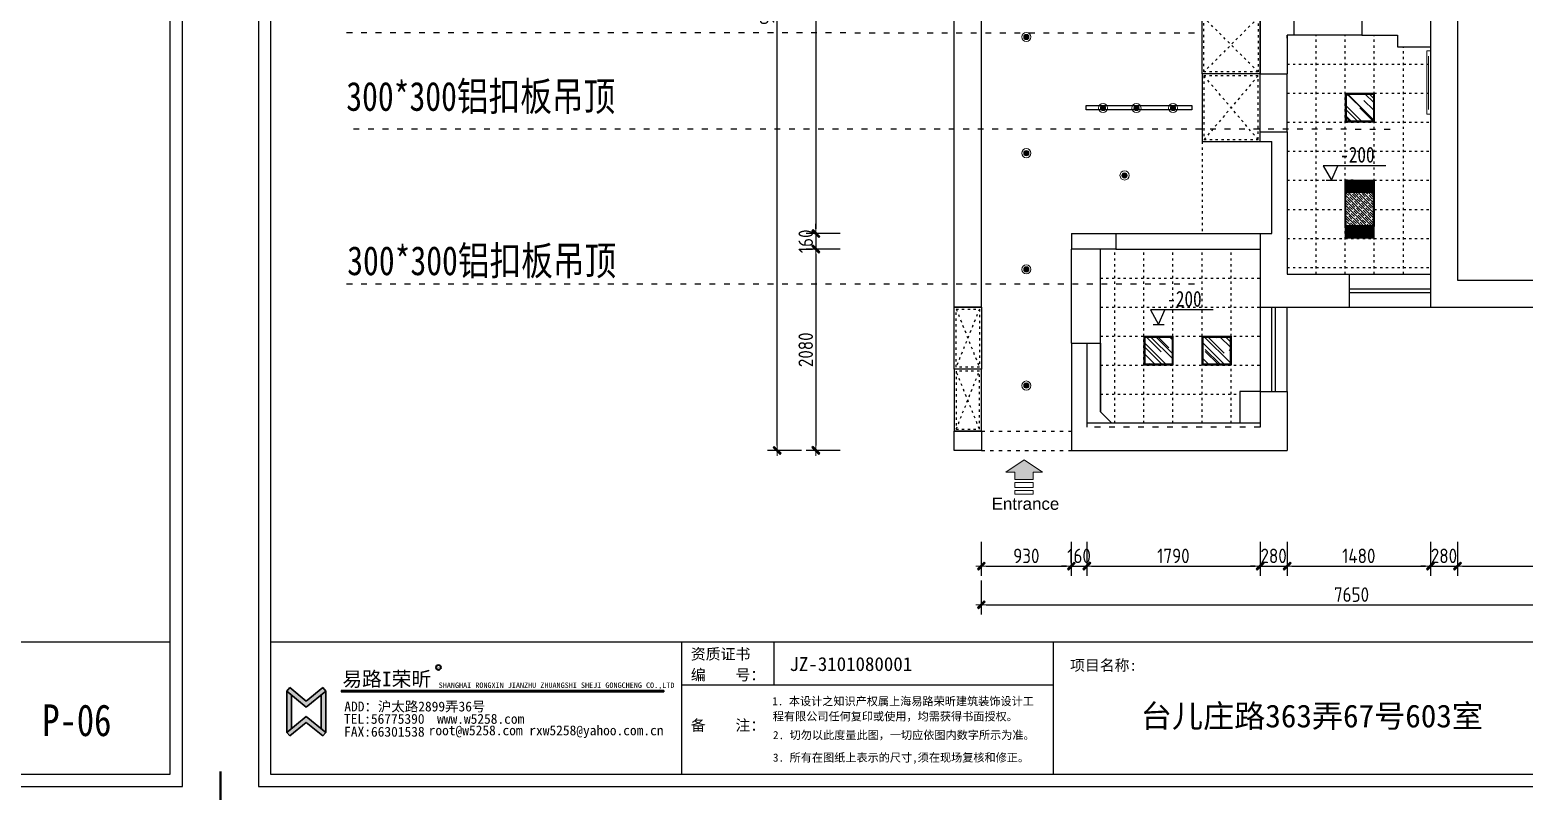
# Model space of a CAD drawing. Header units: millimetres. Extents: x -58733 to 427521, y -235734 to 553534.
# Drawn here: x 224943 to 240381, y -205360 to -197497 of the extents above; entities that cross this region are included whole.
import ezdxf

# ---------------------------------------------------------------- set-up
doc = ezdxf.new("R2010")
doc.units = ezdxf.units.MM
doc.linetypes.add('ACAD_ISO03W100', pattern=[30, 12, -18])
for name, color, linetype in [('00-墙体', 7, 'Continuous'), ('02-活动家具', 1, 'Continuous'), ('4平-文字', 7, 'Continuous'), ('ZL文字', 2, 'Continuous'), ('ZL窗户内线', 251, 'Continuous'), ('图框', 251, 'Continuous'), ('目录文字', 8, 'Continuous')]:
    doc.layers.add(name, color=color, linetype=linetype)
for name, color, linetype, lineweight in [('0－图框', 8, 'Continuous', 0), ('3.（平）顶-灯具', 1, 'Continuous', 5), ('P－墙体', 255, 'Continuous', 15), ('墙体', 7, 'Continuous', 30), ('顶-灯具', 1, 'Continuous', 5)]:
    doc.layers.add(name, color=color, linetype=linetype, lineweight=lineweight)
doc.styles.add('-仿宋_GB2312', font='simsun.ttc', dxfattribs={"width": 0.8})
doc.styles.add('CCD_DIM', font='ARCHS.SHX')
doc.styles.get("Standard").update_dxf_attribs({"font": 'simsun.ttc'})
doc.styles.add('YQ_DIM', font='SUPEROS.SHX', dxfattribs={"width": 0.8, "bigfont": 'HZDX.SHX'})
doc.styles.add('宋体', font='simsun.ttc', dxfattribs={"height": 120})
doc.styles.add('英文', font='simhei.ttf')
doc.styles.add('黑体', font='simhei.ttf')
doc.dimstyles.new('海龍1：50', dxfattribs={"dimscale": 50, "dimtxt": 3, "dimasz": 1, "dimexe": 2, "dimexo": 2, "dimgap": 0.6, "dimtad": 1, "dimdec": 0, "dimrnd": 5, "dimdsep": 46, "dimtxsty": 'CCD_DIM', "dimblk": 'WS-cj', "dimcen": 1, "dimclrd": 242, "dimclre": 242, "dimclrt": 2, "dimadec": 0, "dimazin": 2, "dimtfac": 1, "dimtdec": 0, "dimtix": 1, "dimtmove": 2, "dimatfit": 3, "dimldrblk": 'CCD_Leader_Arrow', "dimfxl": 5, "dimfxlon": 1, "dimtolj": 1, "dimarcsym": 0})

# ---------------------------------------------------------------- blocks, each defined once
blk = doc.blocks.new('图框1比60')
h = blk.add_hatch(color=8)
edge = h.paths.add_edge_path()
edge.add_ellipse((163710, 45505), major_axis=(-0.2, 29.4), ratio=1, start_angle=269.6878, end_angle=449.6878)
edge.add_ellipse((163710, 45505), major_axis=(-0.2, 29.4), ratio=1, start_angle=89.5622, end_angle=269.5622)
edge = h.paths.add_edge_path(flags=16)
edge.add_ellipse((163710, 45505), major_axis=(0, 24.9), ratio=1, start_angle=269.966, end_angle=449.966)
edge.add_ellipse((163710, 45505), major_axis=(0, 24.9), ratio=1, start_angle=89.8872, end_angle=269.8872)
h = blk.add_hatch(color=8)
h.paths.add_polyline_path([(162213, 45056), (162434, 45236), (162401, 45277), (162213, 45124), (162025, 45277), (161992, 45236)])
h.paths.add_polyline_path([(162213, 44882), (162401, 44729), (162434, 44770), (162213, 44950), (161992, 44770), (162025, 44729)])
h = blk.add_hatch(color=8)
h.paths.add_polyline_path([(162044, 45193), (161992, 45236), (161992, 44770), (162044, 44813)])
h.paths.add_polyline_path([(162434, 45236), (162381, 45193), (162381, 44813), (162434, 44770)])
blk.add_hatch(color=8).paths.add_polyline_path([(162610, 45245), (162610, 45227), (166263, 45227), (166263, 45245)])
at = {"layer": '目录文字'}
h = blk.add_hatch(color=8, dxfattribs=at)
edge = h.paths.add_edge_path()
edge.add_ellipse((163710, 45505), major_axis=(-0.2, 29.4), ratio=1, start_angle=89.5622, end_angle=269.5622)
edge.add_ellipse((163710, 45505), major_axis=(-0.2, 29.4), ratio=1, start_angle=269.6621, end_angle=449.6621)
edge = h.paths.add_edge_path(flags=16)
edge.add_ellipse((163710, 45505), major_axis=(0, 24.9), ratio=1, start_angle=90.0288, end_angle=270.0288, ccw=False)
edge.add_ellipse((163710, 45505), major_axis=(0, 24.9), ratio=1, start_angle=-89.8872, end_angle=90.1128, ccw=False)
h.paths.add_polyline_path([(163689, 45539), (163733, 45539), (163733, 45472), (163689, 45472)], flags=9)
at = {"color": 8}
for p, q in [((161992, 45236), (162025, 45277)), ((161992, 45236), (161992, 44770)), ((161992, 45236), (162213, 45056)), ((162025, 45277), (162213, 45124)), ((162213, 45124), (162401, 45277)), ((162213, 45056), (162434, 45236)), ((162401, 45277), (162434, 45236)), ((162434, 45236), (162434, 44770)), ((166263, 45245), (162610, 45245)), ((166263, 45227), (162610, 45227)), ((166263, 45227), (166263, 45245)), ((162044, 45193), (162044, 44813)), ((162381, 45193), (162381, 44813)), ((161992, 44770), (162213, 44950)), ((162025, 44729), (162213, 44882)), ((162213, 44950), (162434, 44770)), ((162213, 44882), (162401, 44729)), ((161992, 44770), (162025, 44729)), ((162401, 44729), (162434, 44770))]:
    blk.add_line(p, q, dxfattribs=at)
blk.add_ellipse((163710, 45505, 0), major_axis=(0.1, 29.4), ratio=1, start_param=1.575118209033049, end_param=7.858303516212636, dxfattribs=at)
at = {"layer": '图框', "color": 121}
for p, q in [((161670, 61389), (161670, 44157)), ((186038, 44157), (186038, 61389)), ((161670, 44157), (186038, 44157))]:
    blk.add_line(p, q, dxfattribs=at)
at = {"layer": '图框', "color": 8}
for p, q in [((161809, 61249), (161809, 44297)), ((161809, 61249), (161809, 45797)), ((185898, 44297), (185898, 61249)), ((185898, 45797), (185898, 61249)), ((161809, 45797), (185898, 45797)), ((161809, 45797), (185898, 45797)), ((166465, 45797), (166465, 44297)), ((167511, 45797), (167511, 45305)), ((170675, 45797), (170675, 44297)), ((170675, 45305), (166465, 45305)), ((161809, 44297), (185898, 44297))]:
    blk.add_line(p, q, dxfattribs=at)
at = {"layer": '图框', "color": 121, "const_width": 28.3}
for points in [[(161841, 43728), (161241, 43728), (161241, 44329)], [(185866, 43728), (186467, 43728), (186467, 44329)]]:
    blk.add_lwpolyline(points, dxfattribs=at)
at = {"layer": '目录文字', "color": 8}
blk.add_line((162610, 45245), (162610, 45227), dxfattribs=at)
blk.add_ellipse((163710, 45505, 0), major_axis=(0.4, 24.9), ratio=1, start_param=1.571448490114663, end_param=7.854633797294249, dxfattribs=at)
for s, height, style, width, p in [('资质证书', 123.8, '宋体', 0.999898, (166569, 45595)), ('项目名称:', 123.3, '黑体', 0.999898, (170866, 45468)), ('易路I荣昕', 164.1, '黑体', 0.999898, (162621, 45292)), ('R', 44.9, 'YQ_DIM', 0.8, (163698, 45483, 0)), ('编    号：', 123.8, '宋体', 0.999898, (166569, 45359)), ('SHANGHAI RONGXIN JIANZHU ZHUANGSHI SHEJI GONGCHENG CO.,LTD', 61.54, '英文', 0.999898, (163713, 45273)), ('ADD：沪太路2899弄36号', 111.72, '英文', 0.999898, (162644, 45007)), ('1. 本设计之知识产权属上海易路荣昕建筑装饰设计工', 92.51, '黑体', 0.999898, (167491, 45076)), ('台儿庄路363弄67号603室', 258.72, '宋体', 0.999898, (171666, 44826)), ('TEL:56775390', 111.72, '英文', 0.999898, (162641, 44867)), ('www.w5258.com', 111.72, '英文', 0.999898, (163695, 44867)), ('备    注：', 123.8, '宋体', 0.999898, (166569, 44788)), ('程有限公司任何复印或使用，均需获得书面授权。', 92.51, '黑体', 0.999898, (167498, 44904)), ('FAX:66301538', 111.72, '英文', 0.999898, (162642, 44721)), ('root@w5258.com rxw5258@yahoo.com.cn', 111.72, '英文', 0.999898, (163600, 44737)), ('2. 切勿以此度量此图，一切应依图内数字所示为准。', 92.51, '黑体', 0.999898, (167500, 44693)), ('3. 所有在图纸上表示的尺寸,须在现场复核和修正。', 92.51, '黑体', 0.999898, (167500, 44438))]:
    blk.add_text(s, height=height, dxfattribs=dict(at, style=style, width=width)).set_placement(p)
at = {"layer": '目录文字', "width": 1}
blk.add_text('JZ-3101080001', height=157.18, dxfattribs=at).set_placement((167687, 45465))
blk = doc.blocks.new('A$C79D64CA1')
at = {"layer": '0－图框'}
blk.add_hatch(color=6, dxfattribs=at).paths.add_polyline_path([(378, 227), (284, 227), (284, 151), (95, 151), (95, 227), (0, 227), (189, 353)])
at = {"layer": '0－图框', "color": 6}
for p, q in [((189, 353), (0, 227)), ((378, 227), (189, 353)), ((95, 227), (0, 227)), ((378, 227), (284, 227))]:
    blk.add_line(p, q, dxfattribs=at)
blk.add_lwpolyline([(95, 227), (95, 151), (284, 151), (284, 227)], dxfattribs=at)
for points in [[(284, 120), (95, 120), (95, 69), (284, 69)], [(284, 38), (95, 38), (95, 0), (284, 0)]]:
    blk.add_lwpolyline(points, close=True, dxfattribs=at)
blk = doc.blocks.new('gsdfgfsdg')
at = {"layer": '0－图框', "color": 7, "xscale": -1, "rotation": 270}
blk.add_blockref('A$C79D64CA1', (-31077, -43831), dxfattribs=at)
at = {"layer": '0－图框', "color": 7, "insert": (-31178, -43656), "char_height": 125, "width": 1449.58, "attachment_point": 5, "rotation": 270}
blk.add_mtext('{\\fArial|b0|i0|c0|p32;Entrance}', dxfattribs=at)
blk = doc.blocks.new('WS-cj')
blk.add_hatch(color=1).paths.add_polyline_path([(0.59, 0.82), (-0.82, -0.59), (-0.59, -0.82), (0.82, 0.59)])
at = {"color": 1, "linetype": 'ByBlock', "lineweight": 0}
for p, q in [((-1.1, 0), (0, 0)), ((0, 0), (1.1, 0))]:
    blk.add_line(p, q, dxfattribs=at)
at = {"color": 1}
blk.add_lwpolyline([(0.59, 0.82), (-0.82, -0.59), (-0.59, -0.82), (0.82, 0.59)], close=True, dxfattribs=at)
blk = doc.blocks.new('*D1081')
at = {"color": 242, "lineweight": -2}
for p, q in [((234773, -202785), (234773, -203135)), ((235703, -202785), (235703, -203135)), ((234823, -203035), (235653, -203035))]:
    blk.add_line(p, q, dxfattribs=at)
at = {"layer": 'Defpoints', "color": 0}
for p in [(234773, -202635), (235703, -202635), (235703, -203035)]:
    blk.add_point(p, dxfattribs=at)
at = {"color": 242, "lineweight": -2, "xscale": 50, "yscale": 50, "zscale": 50, "rotation": 180}
blk.add_blockref('WS-cj', (234773, -203035), dxfattribs=at)
at = {"color": 242, "lineweight": -2, "xscale": 50, "yscale": 50, "zscale": 50}
blk.add_blockref('WS-cj', (235703, -203035), dxfattribs=at)
at = {"color": 2, "insert": (235238, -202930), "char_height": 150, "attachment_point": 5, "style": 'CCD_DIM'}
blk.add_mtext('\\A1;930', dxfattribs=at)
blk = doc.blocks.new('CCD_Leader_Arrow')
at = {"color": 1, "linetype": 'ByBlock'}
blk.add_line((0, 0), (-1, 0), dxfattribs=at)
for points in [[(-0.86, 0.67), (-0.6, 0.85), (-0.24, 0), (0, 0)], [(-0.86, -0.67), (-0.6, -0.85), (-0.24, 0), (0, 0)]]:
    blk.add_solid(points, dxfattribs=at)
blk = doc.blocks.new('*D1082')
at = {"color": 242, "lineweight": -2}
for p, q in [((235703, -202785), (235703, -203135)), ((235863, -202785), (235863, -203135)), ((235653, -203035), (235603, -203035)), ((235703, -203035), (235863, -203035)), ((235913, -203035), (235963, -203035))]:
    blk.add_line(p, q, dxfattribs=at)
at = {"layer": 'Defpoints', "color": 0}
for p in [(235703, -202635), (235863, -202635), (235863, -203035)]:
    blk.add_point(p, dxfattribs=at)
at = {"color": 242, "lineweight": -2, "xscale": 50, "yscale": 50, "zscale": 50}
blk.add_blockref('WS-cj', (235703, -203035), dxfattribs=at)
at = {"color": 242, "lineweight": -2, "xscale": 50, "yscale": 50, "zscale": 50, "rotation": 180}
blk.add_blockref('WS-cj', (235863, -203035), dxfattribs=at)
at = {"color": 2, "insert": (235783, -202930), "char_height": 150, "attachment_point": 5, "style": 'CCD_DIM'}
blk.add_mtext('\\A1;160', dxfattribs=at)
blk = doc.blocks.new('*D1083')
at = {"color": 242, "lineweight": -2}
for p, q in [((235863, -202785), (235863, -203135)), ((237653, -202785), (237653, -203135)), ((235913, -203035), (237603, -203035))]:
    blk.add_line(p, q, dxfattribs=at)
at = {"layer": 'Defpoints', "color": 0}
for p in [(235863, -202635), (237653, -202635), (237653, -203035)]:
    blk.add_point(p, dxfattribs=at)
at = {"color": 242, "lineweight": -2, "xscale": 50, "yscale": 50, "zscale": 50, "rotation": 180}
blk.add_blockref('WS-cj', (235863, -203035), dxfattribs=at)
at = {"color": 242, "lineweight": -2, "xscale": 50, "yscale": 50, "zscale": 50}
blk.add_blockref('WS-cj', (237653, -203035), dxfattribs=at)
at = {"color": 2, "insert": (236758, -202930), "char_height": 150, "attachment_point": 5, "style": 'CCD_DIM'}
blk.add_mtext('\\A1;1790', dxfattribs=at)
blk = doc.blocks.new('*D1084')
at = {"color": 242, "lineweight": -2}
for p, q in [((237653, -202785), (237653, -203135)), ((237933, -202785), (237933, -203135)), ((237603, -203035), (237553, -203035)), ((237653, -203035), (237933, -203035)), ((237983, -203035), (238033, -203035))]:
    blk.add_line(p, q, dxfattribs=at)
at = {"layer": 'Defpoints', "color": 0}
for p in [(237653, -202635), (237933, -202635), (237933, -203035)]:
    blk.add_point(p, dxfattribs=at)
at = {"color": 242, "lineweight": -2, "xscale": 50, "yscale": 50, "zscale": 50}
blk.add_blockref('WS-cj', (237653, -203035), dxfattribs=at)
at = {"color": 242, "lineweight": -2, "xscale": 50, "yscale": 50, "zscale": 50, "rotation": 180}
blk.add_blockref('WS-cj', (237933, -203035), dxfattribs=at)
at = {"color": 2, "insert": (237793, -202930), "char_height": 150, "attachment_point": 5, "style": 'CCD_DIM'}
blk.add_mtext('\\A1;280', dxfattribs=at)
blk = doc.blocks.new('*D1085')
at = {"color": 242, "lineweight": -2}
for p, q in [((237933, -202785), (237933, -203135)), ((239413, -202785), (239413, -203135)), ((237983, -203035), (239363, -203035))]:
    blk.add_line(p, q, dxfattribs=at)
at = {"layer": 'Defpoints', "color": 0}
for p in [(237933, -202635), (239413, -202635), (239413, -203035)]:
    blk.add_point(p, dxfattribs=at)
at = {"color": 242, "lineweight": -2, "xscale": 50, "yscale": 50, "zscale": 50, "rotation": 180}
blk.add_blockref('WS-cj', (237933, -203035), dxfattribs=at)
at = {"color": 242, "lineweight": -2, "xscale": 50, "yscale": 50, "zscale": 50}
blk.add_blockref('WS-cj', (239413, -203035), dxfattribs=at)
at = {"color": 2, "insert": (238673, -202930), "char_height": 150, "attachment_point": 5, "style": 'CCD_DIM'}
blk.add_mtext('\\A1;1480', dxfattribs=at)
blk = doc.blocks.new('*D1086')
at = {"color": 242, "lineweight": -2}
for p, q in [((239413, -202785), (239413, -203135)), ((239693, -202785), (239693, -203135)), ((239363, -203035), (239313, -203035)), ((239413, -203035), (239693, -203035)), ((239743, -203035), (239793, -203035))]:
    blk.add_line(p, q, dxfattribs=at)
at = {"layer": 'Defpoints', "color": 0}
for p in [(239413, -202635), (239693, -202635), (239693, -203035)]:
    blk.add_point(p, dxfattribs=at)
at = {"color": 242, "lineweight": -2, "xscale": 50, "yscale": 50, "zscale": 50}
blk.add_blockref('WS-cj', (239413, -203035), dxfattribs=at)
at = {"color": 242, "lineweight": -2, "xscale": 50, "yscale": 50, "zscale": 50, "rotation": 180}
blk.add_blockref('WS-cj', (239693, -203035), dxfattribs=at)
at = {"color": 2, "insert": (239553, -202930), "char_height": 150, "attachment_point": 5, "style": 'CCD_DIM'}
blk.add_mtext('\\A1;280', dxfattribs=at)
blk = doc.blocks.new('*D1087')
at = {"color": 242, "lineweight": -2}
for p, q in [((239693, -202785), (239693, -203135)), ((242423, -202785), (242423, -203135)), ((239743, -203035), (242373, -203035))]:
    blk.add_line(p, q, dxfattribs=at)
at = {"layer": 'Defpoints', "color": 0}
for p in [(239693, -202635), (242423, -202635), (242423, -203035)]:
    blk.add_point(p, dxfattribs=at)
at = {"color": 242, "lineweight": -2, "xscale": 50, "yscale": 50, "zscale": 50, "rotation": 180}
blk.add_blockref('WS-cj', (239693, -203035), dxfattribs=at)
at = {"color": 242, "lineweight": -2, "xscale": 50, "yscale": 50, "zscale": 50}
blk.add_blockref('WS-cj', (242423, -203035), dxfattribs=at)
at = {"color": 2, "insert": (241058, -202930), "char_height": 150, "attachment_point": 5, "style": 'CCD_DIM'}
blk.add_mtext('\\A1;2730', dxfattribs=at)
blk = doc.blocks.new('*D1088')
at = {"color": 242, "lineweight": -2}
for p, q in [((234773, -203185), (234773, -203535)), ((242423, -203185), (242423, -203535)), ((234823, -203435), (242373, -203435))]:
    blk.add_line(p, q, dxfattribs=at)
at = {"layer": 'Defpoints', "color": 0}
for p in [(234773, -202635), (242423, -202635), (242423, -203435)]:
    blk.add_point(p, dxfattribs=at)
at = {"color": 242, "lineweight": -2, "xscale": 50, "yscale": 50, "zscale": 50, "rotation": 180}
blk.add_blockref('WS-cj', (234773, -203435), dxfattribs=at)
at = {"color": 242, "lineweight": -2, "xscale": 50, "yscale": 50, "zscale": 50}
blk.add_blockref('WS-cj', (242423, -203435), dxfattribs=at)
at = {"color": 2, "insert": (238598, -203330), "char_height": 150, "attachment_point": 5, "style": 'CCD_DIM'}
blk.add_mtext('\\A1;7650', dxfattribs=at)
blk = doc.blocks.new('*D1089')
at = {"color": 242, "lineweight": -2}
for p, q in [((233314, -192721), (232964, -192721)), ((233064, -192771), (233064, -199551)), ((233314, -199601), (232964, -199601))]:
    blk.add_line(p, q, dxfattribs=at)
at = {"layer": 'Defpoints', "color": 0}
for p in [(233464, -192721), (233064, -199601), (233464, -199601)]:
    blk.add_point(p, dxfattribs=at)
at = {"color": 242, "lineweight": -2, "xscale": 50, "yscale": 50, "zscale": 50}
for p, rotation in [((233064, -192721), 90), ((233064, -199601), 270)]:
    blk.add_blockref('WS-cj', p, dxfattribs=dict(at, rotation=rotation))
at = {"color": 2, "insert": (232959, -196161), "char_height": 150, "attachment_point": 5, "rotation": 90, "style": 'CCD_DIM'}
blk.add_mtext('\\A1;6880', dxfattribs=at)
blk = doc.blocks.new('*D1090')
at = {"color": 242, "lineweight": -2}
for p, q in [((233314, -199601), (232964, -199601)), ((233064, -199551), (233064, -199501)), ((233064, -199601), (233064, -199761)), ((233314, -199761), (232964, -199761)), ((233064, -199811), (233064, -199861))]:
    blk.add_line(p, q, dxfattribs=at)
at = {"layer": 'Defpoints', "color": 0}
for p in [(233464, -199601), (233064, -199761), (233464, -199761)]:
    blk.add_point(p, dxfattribs=at)
at = {"color": 242, "lineweight": -2, "xscale": 50, "yscale": 50, "zscale": 50}
for p, rotation in [((233064, -199601), 270), ((233064, -199761), 90)]:
    blk.add_blockref('WS-cj', p, dxfattribs=dict(at, rotation=rotation))
at = {"color": 2, "insert": (232959, -199681), "char_height": 150, "attachment_point": 5, "rotation": 90, "style": 'CCD_DIM'}
blk.add_mtext('\\A1;160', dxfattribs=at)
blk = doc.blocks.new('*D1091')
at = {"color": 242, "lineweight": -2}
for p, q in [((233314, -199761), (232964, -199761)), ((233064, -199811), (233064, -201791)), ((233314, -201841), (232964, -201841))]:
    blk.add_line(p, q, dxfattribs=at)
at = {"layer": 'Defpoints', "color": 0}
for p in [(233464, -199761), (233064, -201841), (233464, -201841)]:
    blk.add_point(p, dxfattribs=at)
at = {"color": 242, "lineweight": -2, "xscale": 50, "yscale": 50, "zscale": 50}
for p, rotation in [((233064, -199761), 90), ((233064, -201841), 270)]:
    blk.add_blockref('WS-cj', p, dxfattribs=dict(at, rotation=rotation))
at = {"color": 2, "insert": (232959, -200801), "char_height": 150, "attachment_point": 5, "rotation": 90, "style": 'CCD_DIM'}
blk.add_mtext('\\A1;2080', dxfattribs=at)
blk = doc.blocks.new('*D1092')
at = {"color": 242, "lineweight": -2}
for p, q in [((232914, -192721), (232564, -192721)), ((232664, -201791), (232664, -192771)), ((232914, -201841), (232564, -201841))]:
    blk.add_line(p, q, dxfattribs=at)
at = {"layer": 'Defpoints', "color": 0}
for p in [(232664, -192721), (233464, -192721), (233464, -201841)]:
    blk.add_point(p, dxfattribs=at)
at = {"color": 242, "lineweight": -2, "xscale": 50, "yscale": 50, "zscale": 50}
for p, rotation in [((232664, -192721), 90), ((232664, -201841), 270)]:
    blk.add_blockref('WS-cj', p, dxfattribs=dict(at, rotation=rotation))
at = {"color": 2, "insert": (232559, -197281), "char_height": 150, "attachment_point": 5, "rotation": 90, "style": 'CCD_DIM'}
blk.add_mtext('\\A1;9120', dxfattribs=at)
blk = doc.blocks.new('DASDADA')
at = {"color": 251, "linetype": 'Continuous'}
for p, q in [((204428, -336869), (204530, -336869)), ((204428, -336879), (204530, -336879)), ((204428, -336889), (204530, -336889)), ((204428, -336899), (204530, -336899)), ((204428, -336909), (204530, -336909)), ((204428, -336919), (204530, -336919)), ((204428, -336929), (204530, -336929)), ((204428, -336939), (204530, -336939)), ((204428, -336949), (204530, -336949)), ((204428, -336959), (204530, -336959)), ((204428, -336969), (204530, -336969)), ((204908, -336869), (205011, -336869)), ((204908, -336879), (205011, -336879)), ((204908, -336889), (205011, -336889)), ((204908, -336899), (205011, -336899)), ((204908, -336909), (205011, -336909)), ((204908, -336919), (205011, -336919)), ((204908, -336929), (205011, -336929)), ((204908, -336939), (205011, -336939)), ((204908, -336949), (205011, -336949)), ((204908, -336959), (205011, -336959)), ((204908, -336969), (205011, -336969)), ((204428, -336979), (204530, -336979)), ((204428, -336989), (204530, -336989)), ((204428, -336999), (204530, -336999)), ((204428, -337009), (204530, -337009)), ((204428, -337019), (204530, -337019)), ((204428, -337029), (204530, -337029)), ((204428, -337039), (204530, -337039)), ((204428, -337049), (204530, -337049)), ((204428, -337059), (204530, -337059)), ((204428, -337069), (204530, -337069)), ((204428, -337079), (204530, -337079)), ((204428, -337089), (204530, -337089)), ((204428, -337099), (204530, -337099)), ((204428, -337109), (204530, -337109)), ((204428, -337119), (204530, -337119)), ((204428, -337129), (204530, -337129)), ((204908, -336979), (205011, -336979)), ((204908, -336989), (205011, -336989)), ((204908, -336999), (205011, -336999)), ((204908, -337009), (205011, -337009)), ((204908, -337019), (205011, -337019)), ((204908, -337029), (205011, -337029)), ((204908, -337039), (205011, -337039)), ((204908, -337049), (205011, -337049)), ((204908, -337059), (205011, -337059)), ((204908, -337069), (205011, -337069)), ((204908, -337079), (205011, -337079)), ((204908, -337089), (205011, -337089)), ((204908, -337099), (205011, -337099)), ((204908, -337109), (205011, -337109)), ((204908, -337119), (205011, -337119)), ((204908, -337129), (205011, -337129)), ((204428, -337139), (204530, -337139)), ((204908, -337139), (205011, -337139))]:
    blk.add_line(p, q, dxfattribs=at)
at = {"color": 1}
for p, q in [((204539, -337151), (204539, -336852)), ((204539, -336852), (205019, -336852)), ((205019, -336852), (205019, -337151)), ((205019, -337151), (204539, -337151))]:
    blk.add_line(p, q, dxfattribs=at)
at = {"layer": '顶-灯具', "color": 1}
for p, q in [((204419, -337151), (204419, -336852)), ((204419, -336852), (204899, -336852)), ((204428, -337142), (204428, -336861)), ((204428, -336861), (204530, -336861)), ((204530, -336861), (204530, -337142)), ((204539, -337151), (204539, -336852)), ((204539, -336852), (204899, -336852)), ((204548, -337142), (204548, -336861)), ((204548, -336861), (204891, -336861)), ((204891, -336861), (204891, -337142)), ((204899, -336852), (204899, -337151)), ((204899, -336852), (204899, -337151)), ((204899, -337151), (204899, -336852)), ((204899, -336852), (205019, -336852)), ((204908, -337142), (204908, -336861)), ((204908, -336861), (205011, -336861)), ((205011, -336861), (205011, -337142)), ((205019, -336852), (205019, -337151)), ((204899, -337151), (204419, -337151)), ((204530, -337142), (204428, -337142)), ((204899, -337151), (204539, -337151)), ((204891, -337142), (204548, -337142)), ((205019, -337151), (204899, -337151)), ((205011, -337142), (204908, -337142))]:
    blk.add_line(p, q, dxfattribs=at)
at = {"layer": '顶-灯具', "color": 1, "linetype": 'Continuous'}
for p, q in [((204807, -336861), (204548, -337120)), ((204755, -336861), (204548, -337068)), ((204702, -336861), (204548, -337015)), ((204650, -336861), (204548, -336963)), ((204597, -336861), (204548, -336910)), ((204549, -336882), (204548, -336884)), ((204548, -336884), (204548, -336884)), ((204576, -336908), (204548, -336937)), ((204548, -336937), (204548, -336937)), ((204556, -336876), (204556, -336876)), ((204571, -336861), (204562, -336869)), ((204562, -336974), (204562, -336974)), ((204602, -336935), (204569, -336968)), ((204860, -336861), (204578, -337142)), ((204582, -336902), (204582, -336902)), ((204622, -336862), (204589, -336895)), ((204628, -336961), (204595, -336994)), ((204608, -336928), (204608, -336928)), ((204648, -336889), (204615, -336922)), ((204623, -336861), (204623, -336861)), ((204891, -336882), (204631, -337142)), ((204635, -336954), (204635, -336954)), ((204674, -336915), (204641, -336948)), ((204654, -336882), (204654, -336882)), ((204676, -336861), (204661, -336876)), ((204700, -336941), (204668, -336974)), ((204681, -336908), (204681, -336908)), ((204891, -336935), (204683, -337142)), ((204720, -336869), (204687, -336902)), ((204727, -336968), (204694, -337000)), ((204707, -336935), (204707, -336935)), ((204746, -336895), (204713, -336928)), ((204727, -336862), (204727, -336862)), ((204733, -336961), (204733, -336961)), ((204773, -336922), (204740, -336954)), ((204753, -336889), (204753, -336889)), ((204781, -336861), (204759, -336882)), ((204799, -336948), (204766, -336981)), ((204779, -336915), (204779, -336915)), ((204819, -336876), (204786, -336908)), ((204825, -336974), (204792, -337007)), ((204805, -336941), (204805, -336941)), ((204845, -336902), (204812, -336935)), ((204825, -336869), (204825, -336869)), ((204834, -336861), (204832, -336862)), ((204832, -336968), (204832, -336968)), ((204871, -336928), (204838, -336961)), ((204851, -336895), (204851, -336895)), ((204886, -336861), (204858, -336889)), ((204891, -336961), (204864, -336987)), ((204878, -336922), (204878, -336922)), ((204891, -336909), (204884, -336915)), ((204556, -336981), (204548, -336989)), ((204548, -336989), (204548, -336989)), ((204548, -337042), (204548, -337042)), ((204562, -337079), (204548, -337094)), ((204548, -337094), (204548, -337094)), ((204582, -337007), (204549, -337040)), ((204589, -337105), (204556, -337138)), ((204569, -337073), (204569, -337073)), ((204608, -337033), (204576, -337066)), ((204589, -337000), (204589, -337000)), ((204595, -337099), (204595, -337099)), ((204635, -337059), (204602, -337092)), ((204615, -337132), (204604, -337142)), ((204615, -337027), (204615, -337027)), ((204654, -336987), (204622, -337020)), ((204622, -337125), (204622, -337125)), ((204661, -337086), (204628, -337119)), ((204641, -337053), (204641, -337053)), ((204681, -337013), (204648, -337046)), ((204687, -337112), (204657, -337142)), ((204661, -336981), (204661, -336981)), ((204668, -337079), (204668, -337079)), ((204707, -337040), (204674, -337073)), ((204687, -337007), (204687, -337007)), ((204694, -337105), (204694, -337105)), ((204733, -337066), (204700, -337099)), ((204713, -337033), (204713, -337033)), ((204753, -336994), (204720, -337027)), ((204720, -337132), (204720, -337132)), ((204759, -337092), (204727, -337125)), ((204891, -336987), (204736, -337142)), ((204740, -337059), (204740, -337059)), ((204779, -337020), (204746, -337053)), ((204759, -336987), (204759, -336987)), ((204786, -337119), (204762, -337142)), ((204766, -337086), (204766, -337086)), ((204805, -337046), (204773, -337079)), ((204786, -337013), (204786, -337013)), ((204891, -337040), (204788, -337142)), ((204792, -337112), (204792, -337112)), ((204832, -337073), (204799, -337105)), ((204812, -337040), (204812, -337040)), ((204851, -337000), (204819, -337033)), ((204858, -337099), (204825, -337132)), ((204838, -337066), (204838, -337066)), ((204891, -337092), (204841, -337142)), ((204878, -337027), (204845, -337059)), ((204858, -336994), (204858, -336994)), ((204864, -337092), (204864, -337092)), ((204884, -337125), (204867, -337142)), ((204891, -337066), (204871, -337086)), ((204884, -337020), (204884, -337020)), ((204891, -337119), (204891, -337119)), ((204552, -337142), (204552, -337142)), ((204604, -337142), (204604, -337142)), ((204657, -337142), (204657, -337142)), ((204713, -337138), (204709, -337142)), ((204709, -337142), (204709, -337142)), ((204762, -337142), (204762, -337142)), ((204819, -337138), (204819, -337138)), ((204867, -337142), (204867, -337142))]:
    blk.add_line(p, q, dxfattribs=at)
blk = doc.blocks.new('G$C6C4D338F')
at = {"layer": 'ZL窗户内线'}
h = blk.add_hatch(dxfattribs=at)
h.set_pattern_fill('AR-RROOF', color=251, scale=5, angle=135, double=1)
h.set_pattern_definition([(135, (-444444.55, -1010190.04), (-287.368196, 107.763073), [1905, -254, 635, -127]), (135, (-444608.88, -1010115.5), (-29.634845, -209.239968), [381, -41.91, 762, -95.25]), (135, (-444565.78, -1010221.47), (-527.141034, 406.805602), [1016, -177.8, 508, -127])])
h.paths.add_polyline_path([(10, 290), (10, 10), (289, 10), (289, 290)])
at = {"color": 7}
blk.add_line((169, 300), (169, 300), dxfattribs=at)
at = {"color": 251}
blk.add_lwpolyline([(0, 0), (0, 300), (299, 300), (299, 0)], close=True, dxfattribs=at)
at = {"color": 1}
blk.add_lwpolyline([(10, 10), (10, 290), (289, 290), (289, 10)], close=True, dxfattribs=at)
blk = doc.blocks.new('G$CD6A9BE6D')
at = {"layer": '3.（平）顶-灯具'}
h = blk.add_hatch(dxfattribs=at)
h.set_pattern_fill('ANSI31', color=251, scale=1.216033, style=0)
h.set_pattern_definition([(45, (-47617.527, 60887.1377), (-2.7300729, 2.7300729), [])])
edge = h.paths.add_edge_path()
edge.add_ellipse((47, 47), major_axis=(24.3, 0), ratio=1, start_angle=0, end_angle=360)
at = {"layer": '3.（平）顶-灯具', "color": 1}
for radius in [47.3, 27]:
    blk.add_circle((47, 47), radius, dxfattribs=at)
at = {"layer": '3.（平）顶-灯具', "color": 251}
blk.add_circle((47, 47), 24.3, dxfattribs=at)
blk = doc.blocks.new('thtdrjydtj')
at = {"color": 1}
blk.add_lwpolyline([(220860, 4557), (221951, 4557), (221951, 4513), (220860, 4513)], close=True, dxfattribs=at)
at = {"color": 0, "xscale": -1, "rotation": 180}
for p in [(220987, 4579), (221332, 4579), (221710, 4579)]:
    blk.add_blockref('G$CD6A9BE6D', p, dxfattribs=at)
blk = doc.blocks.new('G$CBA1DC7EE')
at = {"layer": 'ZL文字', "color": 4}
blk.add_line((22, 0), (104, 0), dxfattribs=at)
blk.add_lwpolyline([(477, 111), (0, 111), (63, 0), (111, 111)], dxfattribs=at)
blk = doc.blocks.new('天花图')
for p, q in [((234493.4, -200360.6), (234493.4, -192270.6)), ((234773.4, -200360.6), (234773.4, -192720.6)), ((239693.4, -197280.6), (239693.4, -200080.6)), ((237653.4, -197950.6), (237653.4, -197350.6)), ((238003.4, -197350.6), (238003.4, -197550.6)), ((238703.4, -197400.6), (238703.4, -197550.6)), ((239413.4, -197400.6), (239413.4, -200360.6)), ((238003.4, -197550.6), (237933.4, -197550.6)), ((237933.4, -197550.6), (237933.4, -197950.6)), ((237933.4, -197583), (237933.4, -197550.6)), ((238703.4, -197550.6), (239073.4, -197550.6)), ((239073.4, -197550.6), (239073.4, -197670.6)), ((239073.4, -197670.6), (239413.4, -197670.6)), ((237653.4, -197950.6), (237933.4, -197950.6)), ((237653.4, -198650.6), (237653.4, -198550.6)), ((237653.4, -198550.6), (237933.4, -198550.6)), ((237653.4, -198650.6), (237773.4, -198650.6)), ((237773.4, -199600.6), (237773.4, -198650.6)), ((237933.4, -198550.6), (237933.4, -200020.6)), ((235703.4, -199600.6), (236163.4, -199600.6)), ((235703.4, -199600.6), (235703.4, -199760.6)), ((236163.4, -199600.6), (236163.4, -199760.6)), ((237653.4, -199600.6), (237653.4, -199760.6)), ((237653.4, -199600.6), (237773.4, -199600.6)), ((236163.4, -199760.6), (235703.4, -199760.6)), ((237653.4, -199760.6), (237653.4, -199760.6)), ((237653.4, -199760.6), (237653.4, -200360.6)), ((237933.4, -200020.6), (238573.4, -200020.6)), ((238573.4, -200020.6), (238573.4, -200360.6)), ((239693.4, -200080.6), (242423.4, -200080.6)), ((234773.4, -200360.6), (234493.4, -200360.6)), ((237653.4, -200360.6), (238573.4, -200360.6)), ((239413.4, -200360.6), (242703.4, -200360.6)), ((235703.4, -200733), (235703.4, -201840.6)), ((235703.4, -200733), (236003.4, -200733)), ((235863.4, -200733), (235863.4, -201560.6)), ((236003.4, -200733), (236003.4, -201443)), ((236003.4, -201443), (236003.4, -200733)), ((237443.4, -201230.6), (237443.4, -201560.6)), ((237653.4, -201230.6), (237443.4, -201230.6)), ((237653.4, -201230.6), (237653.4, -201560.6)), ((237653.4, -201230.6), (237933.4, -201230.6)), ((237933.4, -201230.6), (237933.4, -201840.6)), ((236003.4, -201443), (236121, -201560.6)), ((237653.4, -201560.6), (235863.4, -201560.6)), ((237653.4, -201560.6), (236121, -201560.6)), ((234493.4, -201840.6), (234493.4, -201640.6)), ((234773.4, -201640.6), (234493.4, -201640.6)), ((234773.4, -201640.6), (234773.4, -201840.6)), ((234773.4, -201840.6), (234493.4, -201840.6)), ((235703.4, -201840.6), (237933.4, -201840.6))]:
    blk.add_line(p, q)
at = {"color": 251, "linetype": 'ACAD_ISO03W100', "ltscale": 2}
for p, q in [((238233.4, -200020.6), (238233.4, -197550.6)), ((238533.4, -200020.6), (238533.4, -197550.6)), ((238833.4, -200020.6), (238833.4, -197550.6)), ((239133.4, -200020.6), (239133.4, -197670.6)), ((237933.4, -197850.6), (239413.4, -197850.6)), ((237933.4, -198150.6), (239413.4, -198150.6)), ((237933.4, -198450.6), (239413.4, -198450.6)), ((237933.4, -198750.6), (239413.4, -198750.6)), ((237933.4, -199050.6), (238533.4, -199050.6)), ((238531.7, -199047), (239413.4, -199050.6)), ((237933.4, -199350.6), (238533.4, -199350.6)), ((238833.4, -199350.6), (239413.4, -199350.6)), ((236153.4, -201560.6), (236153.4, -199760.6)), ((236453.4, -201560.6), (236453.4, -199760.6)), ((236753.4, -201560.6), (236753.4, -199760.6)), ((237053.4, -201560.6), (237053.4, -199760.6)), ((237353.4, -201560.6), (237353.4, -199760.6)), ((237933.4, -199650.6), (239413.4, -199650.6)), ((236003.4, -200060.6), (237653.4, -200060.6)), ((237933.4, -199950.6), (239413.4, -199950.6)), ((236003.4, -200360.6), (237653.4, -200360.6)), ((236003.4, -200660.6), (237653.4, -200660.6)), ((236003.4, -200960.6), (237653.4, -200960.6)), ((236003.4, -201260.6), (237443.4, -201260.6))]:
    blk.add_line(p, q, dxfattribs=at)
at = {"color": 12}
for p, q in [((238573.4, -200020.6), (239413.4, -200020.6)), ((237653.4, -200360.6), (237653.4, -201230.6)), ((237933.4, -201230.6), (237933.4, -200360.6)), ((238573.4, -200360.6), (239413.4, -200360.6))]:
    blk.add_line(p, q, dxfattribs=at)
at = {"layer": '00-墙体', "color": 42}
for p, q in [((238573.4, -200170.6), (239413.4, -200170.6)), ((238573.4, -200210.6), (239413.4, -200210.6)), ((237773.4, -201230.6), (237773.4, -200360.6)), ((237813.4, -201230.6), (237813.4, -200360.6))]:
    blk.add_line(p, q, dxfattribs=at)
at = {"layer": '00-墙体', "color": 8, "linetype": 'ACAD_ISO03W100', "ltscale": 5}
for p, q in [((235863.4, -201560.6), (235863.4, -201600.6)), ((237653.4, -201600.6), (235863.4, -201600.6)), ((237653.4, -201560.6), (237653.4, -201600.6))]:
    blk.add_line(p, q, dxfattribs=at)
at = {"layer": '02-活动家具', "color": 251, "linetype": 'ACAD_ISO03W100', "ltscale": 2}
for p, q in [((237633.4, -197370.6), (237073.4, -197930.6)), ((237633.4, -197930.6), (237073.4, -197370.6)), ((237633.4, -198630.6), (237073.4, -197970.6)), ((237633.4, -197970.6), (237073.4, -198630.6)), ((237053.4, -198650.6), (237053.4, -199600.6)), ((234513.4, -200380.6), (234753.4, -200980.6)), ((234753.4, -200380.6), (234513.4, -200980.6)), ((234513.4, -201620.6), (234753.4, -201020.6)), ((234753.4, -201620.6), (234513.4, -201020.6))]:
    blk.add_line(p, q, dxfattribs=at)
at = {"layer": '02-活动家具'}
for p, q in [((238703.4, -197550.6), (238003.4, -197550.6)), ((237653.4, -198550.6), (237653.4, -197950.6)), ((237933.4, -198550.6), (237933.4, -197950.6)), ((236163.4, -199600.6), (237653.4, -199600.6)), ((235703.4, -200733), (235703.4, -199760.6)), ((236003.4, -200733), (236003.4, -199760.6)), ((236163.4, -199760.6), (237653.4, -199760.6))]:
    blk.add_line(p, q, dxfattribs=at)
at = {"layer": '02-活动家具', "color": 8, "linetype": 'ACAD_ISO03W100', "ltscale": 3}
for p, q in [((234773.4, -201640.6), (235703.4, -201640.6)), ((234773.4, -201840.6), (235703.4, -201840.6))]:
    blk.add_line(p, q, dxfattribs=at)
at = {"layer": '02-活动家具'}
for points in [[(237053.4, -197950.6), (237053.4, -197350.6), (237653.4, -197350.6), (237653.4, -197950.6)], [(237053.4, -197950.6), (237053.4, -198650.6), (237653.4, -198650.6), (237653.4, -197950.6)], [(234773.4, -201000.6), (234493.4, -201000.6), (234493.4, -200360.6), (234773.4, -200360.6)], [(234773.4, -201000.6), (234493.4, -201000.6), (234493.4, -201640.6), (234773.4, -201640.6)]]:
    blk.add_lwpolyline(points, close=True, dxfattribs=at)
at = {"layer": '02-活动家具', "color": 251, "linetype": 'ACAD_ISO03W100', "ltscale": 2}
for points in [[(237073.4, -197930.6), (237073.4, -197370.6), (237633.4, -197370.6), (237633.4, -197930.6)], [(237073.4, -197970.6), (237073.4, -198630.6), (237633.4, -198630.6), (237633.4, -197970.6)], [(234753.4, -200980.6), (234513.4, -200980.6), (234513.4, -200380.6), (234753.4, -200380.6)], [(234753.4, -201020.6), (234513.4, -201020.6), (234513.4, -201620.6), (234753.4, -201620.6)]]:
    blk.add_lwpolyline(points, close=True, dxfattribs=at)
at = {"layer": '顶-灯具', "color": 1}
blk.add_lwpolyline([(239413.4, -197713), (239413.4, -198367.5), (239374.4, -198367.5), (239374.4, -197713)], close=True, dxfattribs=at)
at = {"layer": '顶-灯具', "color": 2, "linetype": 'ACAD_ISO03W100', "ltscale": 3, "const_width": 9.11}
blk.add_lwpolyline([(239393.3, -198321.9), (239393.3, -197766.7)], dxfattribs=at)
at = {"color": 0, "xscale": -1, "rotation": 180}
for p in [(235191.1, -197523.3), (235191.1, -198723.3), (236206.1, -198953.3)]:
    blk.add_blockref('G$CD6A9BE6D', p, dxfattribs=at)
at = {"color": 140}
for p in [(238534.5, -198450.6), (236454.5, -200960.6), (237054.5, -200960.6)]:
    blk.add_blockref('G$C6C4D338F', p, dxfattribs=at)
at = {"color": 2, "rotation": 359.9999999999999}
blk.add_blockref('thtdrjydtj', (14996.8, -202835.9), dxfattribs=at)
at = {"color": 1, "xscale": 0.9996364854759471, "yscale": 0.9996364854759471, "zscale": 0.9996364854759471, "rotation": 90.00000000016396}
blk.add_blockref('DASDADA', (-98197.7, -403991.9), dxfattribs=at)
at = {"color": 0}
for p in [(235191.1, -200017.9), (235191.1, -201217.9)]:
    blk.add_blockref('G$CD6A9BE6D', p, dxfattribs=at)
at = {"layer": 'P－墙体', "rotation": 90}
blk.add_blockref('gsdfgfsdg', (191573.2, -171214.5), dxfattribs=at)
for base, p1, p2, picture, middle in [((232664.3, -192720.6), (233464.3, -201840.6), (233464.3, -192720.6), '*D1092', (232559.3, -197280.6)), ((233064.3, -199600.6), (233464.3, -192720.6), (233464.3, -199600.6), '*D1089', (232959.3, -196160.6)), ((233064.3, -199760.6), (233464.3, -199600.6), (233464.3, -199760.6), '*D1090', (232959.3, -199680.6)), ((233064.3, -201840.6), (233464.3, -199760.6), (233464.3, -201840.6), '*D1091', (232959.3, -200800.6))]:
    dim = blk.add_linear_dim(base=base, p1=p1, p2=p2, angle=90, dimstyle='海龍1：50')
    dim.commit()
    dim.dimension.update_dxf_attribs({"geometry": picture, "text_midpoint": middle})
for base, p1, p2, picture, middle in [((235703.4, -203035.2), (234773.4, -202635.2), (235703.4, -202635.2), '*D1081', (235238.4, -202930.2)), ((242423.4, -203435.2), (234773.4, -202635.2), (242423.4, -202635.2), '*D1088', (238598.4, -203330.2)), ((235863.4, -203035.2), (235703.4, -202635.2), (235863.4, -202635.2), '*D1082', (235783.4, -202930.2)), ((237653.4, -203035.2), (235863.4, -202635.2), (237653.4, -202635.2), '*D1083', (236758.4, -202930.2)), ((237933.4, -203035.2), (237653.4, -202635.2), (237933.4, -202635.2), '*D1084', (237793.4, -202930.2)), ((239413.4, -203035.2), (237933.4, -202635.2), (239413.4, -202635.2), '*D1085', (238673.4, -202930.2)), ((239693.4, -203035.2), (239413.4, -202635.2), (239693.4, -202635.2), '*D1086', (239553.4, -202930.2)), ((242423.4, -203035.2), (239693.4, -202635.2), (242423.4, -202635.2), '*D1087', (241058.4, -202930.2))]:
    dim = blk.add_linear_dim(base=base, p1=p1, p2=p2, dimstyle='海龍1：50')
    dim.commit()
    dim.dimension.update_dxf_attribs({"geometry": picture, "text_midpoint": middle})

msp = doc.modelspace()

# ---------------------------------------------------------------- linework, layer by layer
at = {"layer": '4平-文字', "color": 251, "linetype": 'ACAD_ISO03W100', "ltscale": 5}
for p, q in [((236974.8, -197529.4), (228212.1, -197528.4)), ((238996.6, -198524.1), (228212.1, -198523.1)), ((236974.8, -200124.4), (228212.1, -200123.4))]:
    msp.add_line(p, q, dxfattribs=at)

# ---------------------------------------------------------------- block references
msp.add_blockref('天花图', (0, 0))
at = {"xscale": 1.35701790374847, "yscale": 1.35701790374847, "zscale": 1.35701790374847}
for p in [(238306.3, -199050.6), (236519.7, -200539.2)]:
    msp.add_blockref('G$CBA1DC7EE', p, dxfattribs=at)
at = {"layer": '墙体', "color": 0, "xscale": 0.9120113186390109, "yscale": 0.9120113186390109, "zscale": 0.9120113186390109}
for p in [(56852.5, -245583.6), (79858.7, -245583.6)]:
    msp.add_blockref('图框1比60', p, dxfattribs=at)

# ---------------------------------------------------------------- texts
at = {"layer": 'ZL文字', "color": 4, "style": '-仿宋_GB2312', "width": 0.8}
for p in [(238481.4, -198867.2), (236694.7, -200355.9)]:
    msp.add_text('-200', height=162.84, dxfattribs=at).set_placement(p)
at = {"layer": '目录文字', "char_height": 300, "width": 4129.656, "attachment_point": 1, "style": '-仿宋_GB2312'}
for insert in [(228212.1, -198033.1), (228222, -199730.6)]:
    msp.add_mtext('{\\fSimSun|b1|i0|c134|p2;\\C0;300*300铝扣板吊顶}', dxfattribs=dict(at, insert=insert))
at = {"layer": '目录文字', "insert": (225071.4, -204463.5), "char_height": 327.869, "attachment_point": 1, "style": '-仿宋_GB2312'}
msp.add_mtext('{\\fNSimSun|b0|i0|c134|p49;P-06}', dxfattribs=at)

doc.saveas('drawing.dxf')
